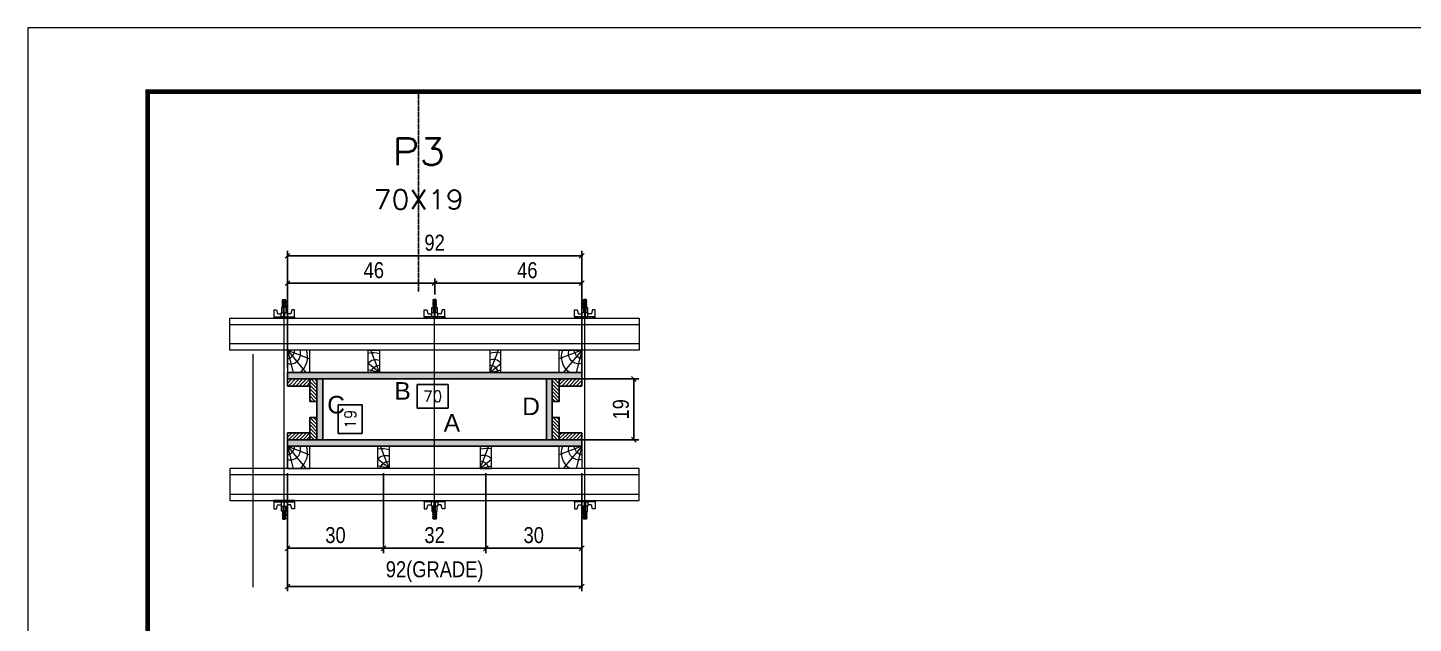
# Model space of a CAD drawing. Extents: x 2201 to 8455, y 252 to 7045.
# Drawn here: x 6970 to 7836, y 5524 to 5896 of the extents above; entities that cross this region are included whole.
import ezdxf
from ezdxf.enums import TextEntityAlignment as Align

# ---------------------------------------------------------------- set-up
doc = ezdxf.new("R2010")
doc.units = 0
doc.linetypes.add('DASHED', pattern=[0.75, 0.5, -0.25])
doc.linetypes.add('HIDDEN', pattern=[0.375, 0.25, -0.125])
for name, color, linetype in [('CHAPA', 1, 'Continuous'), ('Cota Seção (2x)', 241, 'Continuous'), ('MEIO_PONT', 93, 'Continuous'), ('Painéis', 200, 'Continuous'), ('SARRAFO', 251, 'Continuous'), ('Texto de Titulo', 7, 'Continuous'), ('Texto Qtd Sarr', 242, 'Continuous'), ('TEXTO_GERAL', 7, 'Continuous')]:
    doc.layers.add(name, color=color, linetype=linetype)
for name, color, linetype, lineweight in [('Folhas', 255, 'Continuous', 9), ('Hachura', 251, 'Continuous', 9), ('Madeira', 126, 'Continuous', 18), ('Perfil Metálico', 224, 'Continuous', 18), ('SARRAFO DE PRESSAO', 251, 'DASHED', 9), ('Texto Seção', 7, 'Continuous', 15)]:
    doc.layers.add(name, color=color, linetype=linetype, lineweight=lineweight)
doc.styles.add('ARIAL', font='arial.ttf')
doc.styles.add('COTA TECNICA 2X', font='techl___.ttf', dxfattribs={"height": 10})
doc.styles.add('ROMANS', font='romans.shx')
doc.dimstyles.new('SECAO PILAR', dxfattribs={"dimtxt": 10, "dimasz": 3, "dimexe": 3, "dimexo": 3, "dimgap": 3, "dimtad": 1, "dimdec": 1, "dimlfac": 0.5, "dimzin": 12, "dimdsep": 46, "dimtxsty": 'COTA TECNICA 2X', "dimblk1": 'OBLIQUE', "dimblk2": 'OBLIQUE', "dimsah": 1, "dimcen": 0.9, "dimclrd": 256, "dimclre": 256, "dimclrt": 256, "dimadec": 1, "dimazin": 3, "dimtfac": 1, "dimtdec": 1, "dimtmove": 0, "dimatfit": 3, "dimfxl": 1, "dimtolj": 1, "dimtzin": 12, "dimarcsym": 0})
doc.dimstyles.new('SECÇÃO 2', dxfattribs={"dimtxt": 7, "dimasz": 6, "dimexe": 0.18, "dimexo": 2, "dimgap": -4, "dimtad": 3, "dimdec": 1, "dimlfac": 0.5, "dimzin": 12, "dimdsep": 46, "dimtxsty": 'ROMANS', "dimblk": 'ARCHTICK', "dimcen": 0.09, "dimse1": 1, "dimse2": 1, "dimsd1": 1, "dimsd2": 1, "dimclrd": 180, "dimclre": 5, "dimclrt": 1, "dimadec": 0, "dimazin": 3, "dimtfac": 1, "dimtdec": 1, "dimtofl": 0, "dimtmove": 0, "dimatfit": 3, "dimldrblk": 'ARCHTICK', "dimfxl": 1, "dimtolj": 1, "dimtzin": 0, "dimarcsym": 0})
pattern_1 = [(225, (-2186.6066, -17253.0731), (1.12253202, -1.12253202), [])]
pattern_2 = [(225, (-1991.6066, -17253.0731), (1.12253202, -1.12253202), [])]
pattern_3 = [(135, (-15593.4629, 15141.2869), (-1.12253202, -1.12253202), [])]
pattern_4 = [(135, (-15633.4629, 15141.2869), (-1.12253202, -1.12253202), [])]

# ---------------------------------------------------------------- blocks, each defined once
blk = doc.blocks.new('9999999999')
at = {"layer": 'Folhas'}
blk.add_lwpolyline([(98138.98, 34190.21), (99623.98, 34190.21), (99623.98, 35240.21), (98138.98, 35240.21)], close=True, dxfattribs=at)
at = {"layer": 'Folhas', "color": 30, "const_width": 3}
blk.add_lwpolyline([(98213.98, 34230.21), (99583.98, 34230.21), (99583.98, 35200.21), (98213.98, 35200.21)], close=True, dxfattribs=at)
blk = doc.blocks.new('titulo1')
at = {"layer": 'Defpoints', "color": 252, "linetype": 'HIDDEN', "ltscale": 2}
blk.add_line((0, 0), (0, 125), dxfattribs=at)
at = {"layer": 'Defpoints', "style": 'ROMANS', "oblique": 15}
blk.add_attdef('FOLHA', text='', height=10, dxfattribs=at).set_placement((0, 15.58), align=Align.MIDDLE_CENTER)
at = {"layer": 'Texto Qtd Sarr', "color": 3, "style": 'ROMANS', "oblique": 15}
for tag, height, p in [('TITULO', 17, (0, 71.45)), ('SEÇÃO', 12, (0, 41.55))]:
    blk.add_attdef(tag, text='', height=height, dxfattribs=at).set_placement(p, align=Align.MIDDLE_CENTER)
blk = doc.blocks.new('*D523')
at = {"layer": 'Cota Seção (2x)', "color": 180, "lineweight": -2, "transparency": 16777216}
for p, q in [((7232.78, 5672.99), (7213.44, 5672.99)), ((7213.44, 5672.99), (7213.44, 5657.99)), ((7232.78, 5657.99), (7232.78, 5672.99)), ((7213.44, 5657.99), (7232.78, 5657.99))]:
    blk.add_line(p, q, dxfattribs=at)
at = {"layer": 'Defpoints', "color": 0, "transparency": 16777216}
for p in [(7294.35, 5653.99), (7154.35, 5638.34), (7294.35, 5638.34)]:
    blk.add_point(p, dxfattribs=at)
at = {"layer": 'Cota Seção (2x)', "color": 1, "transparency": 16777216, "insert": (7223.11, 5665.49), "char_height": 7, "attachment_point": 5, "style": 'ROMANS'}
blk.add_mtext('\\A1;70', dxfattribs=at)
blk = doc.blocks.new('_ArchTick')
at = {"color": 0, "linetype": 'ByBlock', "const_width": 0.15}
blk.add_lwpolyline([(-0.5, -0.5), (0.5, 0.5)], dxfattribs=at)
blk = doc.blocks.new('*D524')
at = {"layer": 'Cota Seção (2x)', "color": 180, "lineweight": -2, "transparency": 16777216}
for p, q in [((7179.14, 5660.25), (7164.14, 5660.25)), ((7164.14, 5660.25), (7164.14, 5642.25)), ((7179.14, 5642.25), (7179.14, 5660.25)), ((7164.14, 5642.25), (7179.14, 5642.25))]:
    blk.add_line(p, q, dxfattribs=at)
at = {"layer": 'Defpoints', "color": 0, "transparency": 16777216}
for p in [(7154.35, 5676.34), (7183.14, 5676.34), (7154.35, 5638.34)]:
    blk.add_point(p, dxfattribs=at)
at = {"layer": 'Cota Seção (2x)', "color": 1, "transparency": 16777216, "insert": (7171.64, 5651.25), "char_height": 7, "attachment_point": 5, "rotation": 90, "style": 'ROMANS'}
blk.add_mtext('\\A1;19', dxfattribs=at)
blk = doc.blocks.new('_Oblique')
at = {"color": 0, "linetype": 'ByBlock', "lineweight": -2}
blk.add_line((-0.5, -0.5), (0.5, 0.5), dxfattribs=at)
blk = doc.blocks.new('*D808')
at = {"layer": 'Cota Seção (2x)', "lineweight": -2, "transparency": 16777216}
for p, q in [((7300.95, 5676.34), (7351.98, 5676.34)), ((7348.98, 5638.34), (7348.98, 5676.34)), ((7300.95, 5638.34), (7351.98, 5638.34))]:
    blk.add_line(p, q, dxfattribs=at)
at = {"layer": 'Defpoints', "color": 0, "transparency": 16777216}
for p in [(7297.95, 5676.34), (7348.98, 5676.34), (7297.95, 5638.34)]:
    blk.add_point(p, dxfattribs=at)
at = {"layer": 'Cota Seção (2x)', "lineweight": -2, "transparency": 16777216, "xscale": 3, "yscale": 3, "zscale": 3}
for p, rotation in [((7348.98, 5676.34), 90), ((7348.98, 5638.34), 270)]:
    blk.add_blockref('_Oblique', p, dxfattribs=dict(at, rotation=rotation))
at = {"layer": 'Cota Seção (2x)', "transparency": 16777216, "insert": (7340.9, 5657.34), "char_height": 10, "attachment_point": 5, "rotation": 90, "style": 'COTA TECNICA 2X'}
blk.add_mtext('\\A1;19', dxfattribs=at)
blk = doc.blocks.new('*D525')
at = {"layer": 'Cota Seção (2x)', "lineweight": -2, "transparency": 16777216}
for p, q in [((7132.35, 5617.34), (7132.35, 5543.56)), ((7316.35, 5617.34), (7316.35, 5543.56)), ((7132.35, 5546.56), (7316.35, 5546.56))]:
    blk.add_line(p, q, dxfattribs=at)
at = {"layer": 'Defpoints', "color": 0, "transparency": 16777216}
for p in [(7132.35, 5620.34), (7316.35, 5620.34), (7316.35, 5546.56)]:
    blk.add_point(p, dxfattribs=at)
at = {"layer": 'Cota Seção (2x)', "lineweight": -2, "transparency": 16777216, "xscale": 3, "yscale": 3, "zscale": 3, "rotation": 180}
blk.add_blockref('_Oblique', (7132.35, 5546.56), dxfattribs=at)
at = {"layer": 'Cota Seção (2x)', "lineweight": -2, "transparency": 16777216, "xscale": 3, "yscale": 3, "zscale": 3}
blk.add_blockref('_Oblique', (7316.35, 5546.56), dxfattribs=at)
at = {"layer": 'Cota Seção (2x)', "transparency": 16777216, "insert": (7224.35, 5555.78), "char_height": 10, "attachment_point": 5, "style": 'COTA TECNICA 2X'}
blk.add_mtext('\\A1;92(GRADE)', dxfattribs=at)
blk = doc.blocks.new('*D526')
at = {"layer": 'Cota Seção (2x)', "lineweight": -2, "transparency": 16777216}
for p, q in [((7256.35, 5617.34), (7256.35, 5567.4)), ((7316.35, 5617.34), (7316.35, 5567.4)), ((7256.35, 5570.4), (7316.35, 5570.4))]:
    blk.add_line(p, q, dxfattribs=at)
at = {"layer": 'Defpoints', "color": 0, "transparency": 16777216}
for p in [(7256.35, 5620.34), (7316.35, 5620.34), (7316.35, 5570.4)]:
    blk.add_point(p, dxfattribs=at)
at = {"layer": 'Cota Seção (2x)', "lineweight": -2, "transparency": 16777216, "xscale": 3, "yscale": 3, "zscale": 3, "rotation": 180}
blk.add_blockref('_Oblique', (7256.35, 5570.4), dxfattribs=at)
at = {"layer": 'Cota Seção (2x)', "lineweight": -2, "transparency": 16777216, "xscale": 3, "yscale": 3, "zscale": 3}
blk.add_blockref('_Oblique', (7316.35, 5570.4), dxfattribs=at)
at = {"layer": 'Cota Seção (2x)', "transparency": 16777216, "insert": (7286.35, 5578.62), "char_height": 10, "attachment_point": 5, "style": 'COTA TECNICA 2X'}
blk.add_mtext('\\A1;30', dxfattribs=at)
blk = doc.blocks.new('*D527')
at = {"layer": 'Cota Seção (2x)', "lineweight": -2, "transparency": 16777216}
for p, q in [((7132.35, 5617.34), (7132.35, 5567.4)), ((7192.35, 5617.34), (7192.35, 5567.4)), ((7132.35, 5570.4), (7192.35, 5570.4))]:
    blk.add_line(p, q, dxfattribs=at)
at = {"layer": 'Defpoints', "color": 0, "transparency": 16777216}
for p in [(7132.35, 5620.34), (7192.35, 5620.34), (7192.35, 5570.4)]:
    blk.add_point(p, dxfattribs=at)
at = {"layer": 'Cota Seção (2x)', "lineweight": -2, "transparency": 16777216, "xscale": 3, "yscale": 3, "zscale": 3, "rotation": 180}
blk.add_blockref('_Oblique', (7132.35, 5570.4), dxfattribs=at)
at = {"layer": 'Cota Seção (2x)', "lineweight": -2, "transparency": 16777216, "xscale": 3, "yscale": 3, "zscale": 3}
blk.add_blockref('_Oblique', (7192.35, 5570.4), dxfattribs=at)
at = {"layer": 'Cota Seção (2x)', "transparency": 16777216, "insert": (7162.35, 5578.62), "char_height": 10, "attachment_point": 5, "style": 'COTA TECNICA 2X'}
blk.add_mtext('\\A1;30', dxfattribs=at)
blk = doc.blocks.new('*D528')
at = {"layer": 'Cota Seção (2x)', "lineweight": -2, "transparency": 16777216}
for p, q in [((7192.35, 5617.34), (7192.35, 5567.4)), ((7256.35, 5617.34), (7256.35, 5567.4)), ((7192.35, 5570.4), (7256.35, 5570.4))]:
    blk.add_line(p, q, dxfattribs=at)
at = {"layer": 'Defpoints', "color": 0, "transparency": 16777216}
for p in [(7192.35, 5620.34), (7256.35, 5620.34), (7256.35, 5570.4)]:
    blk.add_point(p, dxfattribs=at)
at = {"layer": 'Cota Seção (2x)', "lineweight": -2, "transparency": 16777216, "xscale": 3, "yscale": 3, "zscale": 3, "rotation": 180}
blk.add_blockref('_Oblique', (7192.35, 5570.4), dxfattribs=at)
at = {"layer": 'Cota Seção (2x)', "lineweight": -2, "transparency": 16777216, "xscale": 3, "yscale": 3, "zscale": 3}
blk.add_blockref('_Oblique', (7256.35, 5570.4), dxfattribs=at)
at = {"layer": 'Cota Seção (2x)', "transparency": 16777216, "insert": (7224.35, 5578.62), "char_height": 10, "attachment_point": 5, "style": 'COTA TECNICA 2X'}
blk.add_mtext('\\A1;32', dxfattribs=at)
blk = doc.blocks.new('*D529')
at = {"layer": 'Cota Seção (2x)', "lineweight": -2, "transparency": 16777216}
for p, q in [((7132.35, 5683.34), (7132.35, 5756.44)), ((7316.35, 5683.34), (7316.35, 5756.44)), ((7132.35, 5753.44), (7316.35, 5753.44))]:
    blk.add_line(p, q, dxfattribs=at)
at = {"layer": 'Defpoints', "color": 0, "transparency": 16777216}
for p in [(7316.35, 5753.44), (7132.35, 5680.34), (7316.35, 5680.34)]:
    blk.add_point(p, dxfattribs=at)
at = {"layer": 'Cota Seção (2x)', "lineweight": -2, "transparency": 16777216, "xscale": 3, "yscale": 3, "zscale": 3, "rotation": 180}
blk.add_blockref('_Oblique', (7132.35, 5753.44), dxfattribs=at)
at = {"layer": 'Cota Seção (2x)', "lineweight": -2, "transparency": 16777216, "xscale": 3, "yscale": 3, "zscale": 3}
blk.add_blockref('_Oblique', (7316.35, 5753.44), dxfattribs=at)
at = {"layer": 'Cota Seção (2x)', "transparency": 16777216, "insert": (7224.35, 5761.53), "char_height": 10, "attachment_point": 5, "style": 'COTA TECNICA 2X'}
blk.add_mtext('\\A1;92', dxfattribs=at)
blk = doc.blocks.new('*D530')
at = {"layer": 'Cota Seção (2x)', "lineweight": -2, "transparency": 16777216}
for p, q in [((7132.35, 5717.34), (7132.35, 5739.24)), ((7224.41, 5729.14), (7224.41, 5739.24)), ((7132.35, 5736.24), (7224.41, 5736.24))]:
    blk.add_line(p, q, dxfattribs=at)
at = {"layer": 'Defpoints', "color": 0, "transparency": 16777216}
for p in [(7224.41, 5736.24), (7224.41, 5726.14), (7132.35, 5714.34)]:
    blk.add_point(p, dxfattribs=at)
at = {"layer": 'Cota Seção (2x)', "lineweight": -2, "transparency": 16777216, "xscale": 3, "yscale": 3, "zscale": 3, "rotation": 180}
blk.add_blockref('_Oblique', (7132.35, 5736.24), dxfattribs=at)
at = {"layer": 'Cota Seção (2x)', "lineweight": -2, "transparency": 16777216, "xscale": 3, "yscale": 3, "zscale": 3}
blk.add_blockref('_Oblique', (7224.41, 5736.24), dxfattribs=at)
at = {"layer": 'Cota Seção (2x)', "transparency": 16777216, "insert": (7186.34, 5744.34), "char_height": 10, "attachment_point": 5, "style": 'COTA TECNICA 2X'}
blk.add_mtext('\\A1;46', dxfattribs=at)
blk = doc.blocks.new('*D531')
at = {"layer": 'Cota Seção (2x)', "lineweight": -2, "transparency": 16777216}
for p, q in [((7224.41, 5729.14), (7224.41, 5739.24)), ((7316.35, 5717.34), (7316.35, 5739.24)), ((7316.35, 5736.24), (7224.41, 5736.24))]:
    blk.add_line(p, q, dxfattribs=at)
at = {"layer": 'Defpoints', "color": 0, "transparency": 16777216}
for p in [(7224.41, 5736.24), (7224.41, 5726.14), (7316.35, 5714.34)]:
    blk.add_point(p, dxfattribs=at)
at = {"layer": 'Cota Seção (2x)', "lineweight": -2, "transparency": 16777216, "xscale": 3, "yscale": 3, "zscale": 3, "rotation": 180}
blk.add_blockref('_Oblique', (7224.41, 5736.24), dxfattribs=at)
at = {"layer": 'Cota Seção (2x)', "lineweight": -2, "transparency": 16777216, "xscale": 3, "yscale": 3, "zscale": 3}
blk.add_blockref('_Oblique', (7316.35, 5736.24), dxfattribs=at)
at = {"layer": 'Cota Seção (2x)', "transparency": 16777216, "insert": (7282.34, 5744.34), "char_height": 10, "attachment_point": 5, "style": 'COTA TECNICA 2X'}
blk.add_mtext('\\A1;46', dxfattribs=at)
blk = doc.blocks.new('C')
at = {"layer": 'Hachura', "color": 0}
for p, q in [((0, 3.22), (0, -3.22)), ((0.45, 3.22), (0, 3.22)), ((0.46, 3.16), (0, 3.16)), ((0.46, 3.05), (0, 3.05)), ((0.46, 2.88), (0, 2.88)), ((0, 2.75), (0, -1.16)), ((0.46, 2.65), (0, 2.65)), ((0.46, 2.23), (0, 2.23)), ((0.46, 1.51), (0, 1.51)), ((0.39, 0.49), (0.17, 0.49)), ((0.45, -3.23), (0.45, 3.22)), ((0.45, 3.22), (2.58, 3.22)), ((1.74, 0.97), (0.45, 0.97)), ((1.45, 0.1), (0.45, 0.1)), ((1.35, 1.94), (1.35, 0.96)), ((2.58, 2.39), (1.47, 2.09)), ((1.74, -0.97), (1.74, 0.97)), ((1.74, 0.97), (1.74, 0.84)), ((1.74, 0.97), (1.74, 0.84)), ((1.74, 0.84), (3.35, 0.84)), ((3.35, 0.45), (1.74, 0.45)), ((2.58, 3.22), (2.58, 2.39)), ((3.32, 0.84), (3.32, -0.84)), ((3.35, 0.84), (3.35, -0.84)), ((3.68, 0.45), (3.35, 0.45)), ((3.84, -0.52), (3.35, 0.45)), ((3.35, 0.06), (3.67, -0.57)), ((3.68, 0.45), (4.16, -0.52)), ((3.72, 0.5), (4.25, -0.57)), ((4.37, -0.55), (3.83, 0.53)), ((4.15, 0.45), (3.93, 0.45)), ((4.42, -0.52), (3.93, 0.45)), ((4.15, 0.45), (4.26, 0.45)), ((4.26, 0.45), (4.74, -0.52)), ((4.3, 0.5), (4.83, -0.57)), ((4.95, -0.55), (4.41, 0.53)), ((4.51, 0.45), (4.84, 0.45)), ((5, -0.52), (4.51, 0.45)), ((4.84, 0.45), (5.32, -0.52)), ((4.88, 0.5), (5.41, -0.57)), ((5.53, -0.55), (4.99, 0.53)), ((5.58, -0.52), (5.09, 0.45)), ((5.42, 0.45), (5.09, 0.45)), ((5.58, -0.52), (5.09, 0.45)), ((5.42, 0.45), (5.74, -0.19)), ((5.46, 0.5), (5.74, -0.07)), ((5.74, 0.19), (5.57, 0.53)), ((5.74, 0.32), (5.68, 0.45)), ((5.68, 0.45), (5.74, 0.45)), ((5.74, 0.45), (5.9, 0.29)), ((5.74, 0.45), (5.74, -0.52)), ((5.9, -0.36), (5.9, 0.29)), ((0.45, 0), (0, 0)), ((0.46, -1.52), (0, -1.52)), ((0.46, -2.23), (0, -2.23)), ((0.46, -2.65), (0, -2.65)), ((0.46, -2.88), (0, -2.88)), ((0.46, -3.05), (0, -3.05)), ((0.46, -3.16), (0, -3.16)), ((0, -3.22), (2.57, -3.22)), ((0.08, -0.48), (0.29, -0.48)), ((0.29, -0.48), (0.4, -0.48)), ((0.45, 0), (0.45, -0.97)), ((0.45, -0.16), (1.45, -0.16)), ((0.45, -0.65), (0.45, -0.32)), ((0.45, -3.23), (0.45, -0.65)), ((0.45, -0.97), (1.74, -0.97)), ((1.35, -1.94), (1.35, -0.97)), ((2.58, -2.39), (1.47, -2.1)), ((3.35, -0.32), (1.74, -0.32)), ((3.35, -0.84), (1.74, -0.84)), ((2.58, -3.23), (2.58, -2.39)), ((3.35, -0.07), (3.58, -0.52)), ((3.35, -0.52), (3.58, -0.52)), ((3.84, -0.52), (4.16, -0.52)), ((4.42, -0.52), (4.74, -0.52)), ((4.63, -0.52), (4.74, -0.52)), ((5, -0.52), (5.32, -0.52)), ((5.58, -0.52), (5.74, -0.52)), ((5.74, -0.52), (5.9, -0.36)), ((5.74, -0.52), (5.74, -0.52))]:
    blk.add_line(p, q, dxfattribs=at)
for centre, radius, start, end in [((1.52, 1.94), 0.161, 104.7436, 180), ((1.44, -0.03), 0.129, 272.695, 87.305), ((3.81, 0.39), 0.143, 25.5688, 154.4312), ((4.39, 0.39), 0.143, 25.5688, 154.4312), ((4.97, 0.39), 0.143, 25.5688, 154.4312), ((5.55, 0.39), 0.143, 25.5688, 154.4312), ((0.17, -0.37), 0.174, 221.744, 317.8592), ((1.52, -1.94), 0.161, 180, 255.2564), ((3.71, -0.4), 0.174, 222.1408, 318.256), ((4.29, -0.4), 0.174, 222.1408, 318.256), ((4.87, -0.4), 0.174, 222.1408, 318.256), ((5.45, -0.4), 0.174, 222.1408, 318.256), ((5.61, -0.4), 0.174, 317.8592, 318.256)]:
    blk.add_arc(centre, radius, start, end, dxfattribs=at)
blk = doc.blocks.new('PONTALETE')
at = {"layer": 'Madeira'}
for q in [(2.71, 7), (7, 5.76), (7, 1.74)]:
    blk.add_line((0, 0), q, dxfattribs=at)
blk.add_lwpolyline([(0, 0), (7, 0), (7, 7), (0, 7)], close=True, dxfattribs=at)
for centre, radius, start, end in [((2.04, 0.06), 6.23, 37.2818, 109.0913), ((1.09, 0.9), 3.19, 343.603, 109.9847), ((-0.21, -0.78), 3.09, 14.6322, 86.0383)]:
    blk.add_arc(centre, radius, start, end, dxfattribs=at)
blk = doc.blocks.new('MEIO PONTALETE')
at = {"layer": 'Madeira'}
for q in [(2.71, 7), (3.5, 2.88), (3.5, 0.87)]:
    blk.add_line((0, 0), q, dxfattribs=at)
blk.add_lwpolyline([(0, 0), (3.5, 0), (3.5, 7), (0, 7)], close=True, dxfattribs=at)
for centre, radius, start, end in [((2.04, 0.06), 6.23, 76.4499, 109.0913), ((1.09, 0.9), 3.19, 40.9063, 109.9847), ((-0.21, -0.78), 3.09, 14.6322, 86.0383)]:
    blk.add_arc(centre, radius, start, end, dxfattribs=at)

msp = doc.modelspace()

# ---------------------------------------------------------------- hatches: boundary and pattern name
at = {"layer": 'Hachura'}
h = msp.add_hatch(color=256, dxfattribs=at)
h.dxf.hatch_style = 1
h.paths.add_polyline_path([(7316.35, 5676.34), (7316.35, 5680.34), (7132.35, 5680.34), (7132.35, 5676.34)])
h = msp.add_hatch(color=256, dxfattribs=at)
h.dxf.hatch_style = 1
h.paths.add_polyline_path([(7316.35, 5676.34), (7316.35, 5680.34), (7132.35, 5680.34), (7132.35, 5676.34)])
h = msp.add_hatch(dxfattribs=at)
h.set_pattern_fill('ANSI31', color=256, scale=0.5, angle=180, style=0)
h.set_pattern_definition(pattern_2)
h.paths.add_polyline_path([(7146.35, 5676.34), (7146.35, 5671.94), (7132.35, 5671.94), (7132.35, 5676.34)])
h = msp.add_hatch(dxfattribs=at)
h.set_pattern_fill('ANSI31', color=256, scale=0.5, angle=90, style=0)
h.set_pattern_definition(pattern_4)
h.paths.add_polyline_path([(7150.75, 5662.34), (7146.35, 5662.34), (7146.35, 5676.34), (7150.75, 5676.34)])
h = msp.add_hatch(color=256, dxfattribs=at)
h.dxf.hatch_style = 1
h.paths.add_polyline_path([(7150.75, 5638.34), (7154.35, 5638.34), (7154.35, 5676.34), (7150.75, 5676.34)])
h = msp.add_hatch(color=256, dxfattribs=at)
h.dxf.hatch_style = 1
h.paths.add_polyline_path([(7150.75, 5638.34), (7154.35, 5638.34), (7154.35, 5676.34), (7150.75, 5676.34)])
h = msp.add_hatch(color=256, dxfattribs=at)
h.dxf.hatch_style = 1
h.paths.add_polyline_path([(7294.35, 5638.34), (7297.95, 5638.34), (7297.95, 5676.34), (7294.35, 5676.34)])
h = msp.add_hatch(color=256, dxfattribs=at)
h.dxf.hatch_style = 1
h.paths.add_polyline_path([(7294.35, 5638.34), (7297.95, 5638.34), (7297.95, 5676.34), (7294.35, 5676.34)])
h = msp.add_hatch(dxfattribs=at)
h.set_pattern_fill('ANSI31', color=256, scale=0.5, angle=90, style=0)
h.set_pattern_definition(pattern_3)
h.paths.add_polyline_path([(7297.95, 5662.34), (7302.35, 5662.34), (7302.35, 5676.34), (7297.95, 5676.34)])
h = msp.add_hatch(dxfattribs=at)
h.set_pattern_fill('ANSI31', color=256, scale=0.5, angle=180, style=0)
h.set_pattern_definition(pattern_1)
h.paths.add_polyline_path([(7302.35, 5676.34), (7302.35, 5671.94), (7316.35, 5671.94), (7316.35, 5676.34)])
h = msp.add_hatch(dxfattribs=at)
h.set_pattern_fill('ANSI31', color=256, scale=0.5, angle=90, style=0)
h.set_pattern_definition(pattern_4)
h.paths.add_polyline_path([(7150.75, 5652.34), (7146.35, 5652.34), (7146.35, 5638.34), (7150.75, 5638.34)])
h = msp.add_hatch(dxfattribs=at)
h.set_pattern_fill('ANSI31', color=256, scale=0.5, angle=90, style=0)
h.set_pattern_definition(pattern_3)
h.paths.add_polyline_path([(7297.95, 5652.34), (7302.35, 5652.34), (7302.35, 5638.34), (7297.95, 5638.34)])
h = msp.add_hatch(dxfattribs=at)
h.set_pattern_fill('ANSI31', color=256, scale=0.5, angle=180, style=0)
h.set_pattern_definition(pattern_2)
h.paths.add_polyline_path([(7146.35, 5638.34), (7146.35, 5642.74), (7132.35, 5642.74), (7132.35, 5638.34)])
h = msp.add_hatch(dxfattribs=at)
h.set_pattern_fill('ANSI31', color=256, scale=0.5, angle=180, style=0)
h.set_pattern_definition(pattern_1)
h.paths.add_polyline_path([(7302.35, 5638.34), (7302.35, 5642.74), (7316.35, 5642.74), (7316.35, 5638.34)])
h = msp.add_hatch(color=256, dxfattribs=at)
h.dxf.hatch_style = 1
h.paths.add_polyline_path([(7316.35, 5638.34), (7316.35, 5634.34), (7132.35, 5634.34), (7132.35, 5638.34)])
h = msp.add_hatch(color=256, dxfattribs=at)
h.dxf.hatch_style = 1
h.paths.add_polyline_path([(7316.35, 5638.34), (7316.35, 5634.34), (7132.35, 5634.34), (7132.35, 5638.34)])

# ---------------------------------------------------------------- linework, layer by layer
at = {"layer": 'CHAPA'}
for points in [[(7316.35, 5676.34), (7316.35, 5680.34), (7132.35, 5680.34), (7132.35, 5676.34)], [(7316.35, 5676.34), (7316.35, 5680.34), (7132.35, 5680.34), (7132.35, 5676.34)], [(7150.75, 5638.34), (7154.35, 5638.34), (7154.35, 5676.34), (7150.75, 5676.34)], [(7150.75, 5638.34), (7154.35, 5638.34), (7154.35, 5676.34), (7150.75, 5676.34)], [(7294.35, 5638.34), (7297.95, 5638.34), (7297.95, 5676.34), (7294.35, 5676.34)], [(7294.35, 5638.34), (7297.95, 5638.34), (7297.95, 5676.34), (7294.35, 5676.34)], [(7316.35, 5638.34), (7316.35, 5634.34), (7132.35, 5634.34), (7132.35, 5638.34)], [(7316.35, 5638.34), (7316.35, 5634.34), (7132.35, 5634.34), (7132.35, 5638.34)]]:
    msp.add_lwpolyline(points, close=True, dxfattribs=at)
at = {"layer": 'Hachura'}
for p, q in [((7130.34, 5589.53), (7130.34, 5721.34)), ((7224.34, 5589.53), (7224.35, 5721.34)), ((7318.35, 5589.53), (7318.35, 5721.34)), ((7110.6, 5691.8), (7110.59, 5546))]:
    msp.add_line(p, q, dxfattribs=at)
at = {"layer": 'Madeira'}
for points in [[(7316.35, 5680.34), (7316.35, 5694.34), (7132.35, 5694.34), (7132.35, 5680.34)], [(7316.35, 5634.34), (7316.35, 5620.34), (7132.35, 5620.34), (7132.35, 5634.34)]]:
    msp.add_lwpolyline(points, close=True, dxfattribs=at)
at = {"layer": 'Painéis'}
msp.add_lwpolyline([(7154.35, 5676.34), (7154.35, 5638.34), (7294.35, 5638.34), (7294.35, 5676.34)], close=True, dxfattribs=at)
at = {"layer": 'Perfil Metálico'}
for points in [[(7352.35, 5714.34), (7352.35, 5694.34), (7096.35, 5694.34), (7096.35, 5714.34)], [(7096.35, 5698.34), (7096.35, 5710.34), (7352.35, 5710.34), (7352.35, 5698.34)], [(7352.35, 5600.34), (7352.35, 5620.34), (7096.35, 5620.34), (7096.35, 5600.34)], [(7096.35, 5616.34), (7096.35, 5604.34), (7352.35, 5604.34), (7352.35, 5616.34)]]:
    msp.add_lwpolyline(points, close=True, dxfattribs=at)
at = {"layer": 'SARRAFO'}
for points in [[(7132.35, 5671.94), (7146.35, 5671.94), (7146.35, 5676.34), (7132.35, 5676.34)], [(7146.35, 5676.34), (7146.35, 5662.34), (7150.75, 5662.34), (7150.75, 5676.34)], [(7302.35, 5676.34), (7302.35, 5662.34), (7297.95, 5662.34), (7297.95, 5676.34)], [(7316.35, 5671.94), (7302.35, 5671.94), (7302.35, 5676.34), (7316.35, 5676.34)], [(7146.35, 5638.34), (7146.35, 5652.34), (7150.75, 5652.34), (7150.75, 5638.34)], [(7302.35, 5638.34), (7302.35, 5652.34), (7297.95, 5652.34), (7297.95, 5638.34)], [(7132.35, 5642.74), (7146.35, 5642.74), (7146.35, 5638.34), (7132.35, 5638.34)], [(7316.35, 5642.74), (7302.35, 5642.74), (7302.35, 5638.34), (7316.35, 5638.34)]]:
    msp.add_lwpolyline(points, close=True, dxfattribs=at)

# ---------------------------------------------------------------- block references
at = {"layer": 'Hachura', "linetype": 'Continuous', "yscale": 2, "zscale": 2}
for p, xscale, rotation in [((7130.35, 5714.34), -2, 270), ((7224.34, 5714.34), 2, 90), ((7318.34, 5714.34), 2, 90), ((7130.34, 5600.34), 2, 269.9999999999999), ((7224.34, 5600.34), -2, 90), ((7318.35, 5600.34), -2, 90)]:
    msp.add_blockref('C', p, dxfattribs=dict(at, xscale=xscale, rotation=rotation))
at = {"layer": 'MEIO_PONT', "yscale": 2, "zscale": 2}
for p, xscale, rotation in [((7132.35, 5694.34), 2, 269.9999999999999), ((7316.35, 5694.34), -2, 90), ((7132.35, 5634.34), 2, 269.9999999999999), ((7316.35, 5634.34), -2, 90)]:
    msp.add_blockref('PONTALETE', p, dxfattribs=dict(at, xscale=xscale, rotation=rotation))
at = {"layer": 'MEIO_PONT', "yscale": 1.999999997962732, "zscale": 1.999999997962732}
for p, xscale in [((7189.85, 5680.34), -1.999999997962732), ((7258.85, 5680.34), 1.999999997962732), ((7195.85, 5620.34), -1.999999997962732), ((7252.85, 5620.34), 1.999999997962732)]:
    msp.add_blockref('MEIO PONTALETE', p, dxfattribs=dict(at, xscale=xscale))
at = {"layer": 'SARRAFO DE PRESSAO', "color": 6, "linetype": 'ByBlock'}
msp.add_blockref('9999999999', (-91169.11, -29344.12), dxfattribs=at)
at = {"layer": 'Texto Seção'}
ref = msp.add_blockref('titulo1', (7214.34, 5731.09), dxfattribs=at)
ref.add_attrib('TITULO', 'P3', dxfattribs={"layer": 'Texto de Titulo', "color": 7, "height": 17, "style": 'ROMANS', "width": 1.1}).set_placement((7214.34, 5818.59), align=Align.MIDDLE_CENTER)
ref.add_attrib('SEÇÃO', '70X19', dxfattribs={"layer": 'Texto de Titulo', "color": 7, "height": 12, "style": 'ROMANS', "width": 1.1}).set_placement((7214.34, 5788.59), align=Align.MIDDLE_CENTER)

# ---------------------------------------------------------------- texts
at = {"layer": 'TEXTO_GERAL', "style": 'ARIAL'}
for s, p in [('B', (7204.35, 5668.88)), ('C', (7162.74, 5660.24)), ('D', (7284.68, 5659.23)), ('A', (7235.17, 5648.92))]:
    msp.add_text(s, height=11, dxfattribs=at).set_placement(p, align=Align.MIDDLE_CENTER)

# ---------------------------------------------------------------- dimensions: what is measured, and where the dimension line sits
at = {"layer": 'Cota Seção (2x)', "color": 241}
for base, p1, p2, picture, middle in [((7316.35, 5753.44), (7132.35, 5680.34), (7316.35, 5680.34), '*D529', (7224.35, 5761.53)), ((7192.35, 5570.4), (7132.35, 5620.34), (7192.35, 5620.34), '*D527', (7162.35, 5578.62)), ((7256.35, 5570.4), (7192.35, 5620.34), (7256.35, 5620.34), '*D528', (7224.35, 5578.62)), ((7316.35, 5570.4), (7256.35, 5620.34), (7316.35, 5620.34), '*D526', (7286.35, 5578.62))]:
    dim = msp.add_linear_dim(base=base, p1=p1, p2=p2, dimstyle='SECAO PILAR', dxfattribs=at)
    dim.commit()
    dim.dimension.update_dxf_attribs({"geometry": picture, "text_midpoint": middle})
for base, p1, p2, dimstyle, picture, middle in [((7224.41, 5736.24), (7132.35, 5714.34), (7224.41, 5726.14), 'SECAO PILAR', '*D530', (7186.34, 5736.24)), ((7294.35, 5653.99), (7154.35, 5638.34), (7294.35, 5638.34), 'SECÇÃO 2', '*D523', (7223.11, 5653.99))]:
    dim = msp.add_linear_dim(base=base, p1=p1, p2=p2, dimstyle=dimstyle, dxfattribs=at)
    dim.commit()
    dim.dimension.update_dxf_attribs({"geometry": picture, "text_midpoint": middle, "dimtype": 160})
for base, p1, p2, angle, dimstyle, picture, middle in [((7224.41, 5736.24), (7316.35, 5714.34), (7224.41, 5726.14), 180, 'SECAO PILAR', '*D531', (7282.34, 5736.24)), ((7183.14, 5676.34), (7154.35, 5638.34), (7154.35, 5676.34), 90, 'SECÇÃO 2', '*D524', (7183.14, 5651.25))]:
    dim = msp.add_linear_dim(base=base, p1=p1, p2=p2, angle=angle, dimstyle=dimstyle, dxfattribs=at)
    dim.commit()
    dim.dimension.update_dxf_attribs({"geometry": picture, "text_midpoint": middle, "dimtype": 160})
dim = msp.add_linear_dim(base=(7348.98, 5676.34), p1=(7297.95, 5638.34), p2=(7297.95, 5676.34), angle=90, dimstyle='SECAO PILAR', dxfattribs=at)
dim.commit()
dim.dimension.update_dxf_attribs({"geometry": '*D808', "text_midpoint": (7340.9, 5657.34)})
dim = msp.add_linear_dim(base=(7316.35, 5546.56), p1=(7132.35, 5620.34), p2=(7316.35, 5620.34), text='<>(GRADE)', dimstyle='SECAO PILAR', dxfattribs=at)
dim.commit()
dim.dimension.update_dxf_attribs({"geometry": '*D525', "text_midpoint": (7224.35, 5555.78)})

doc.saveas('drawing.dxf')
